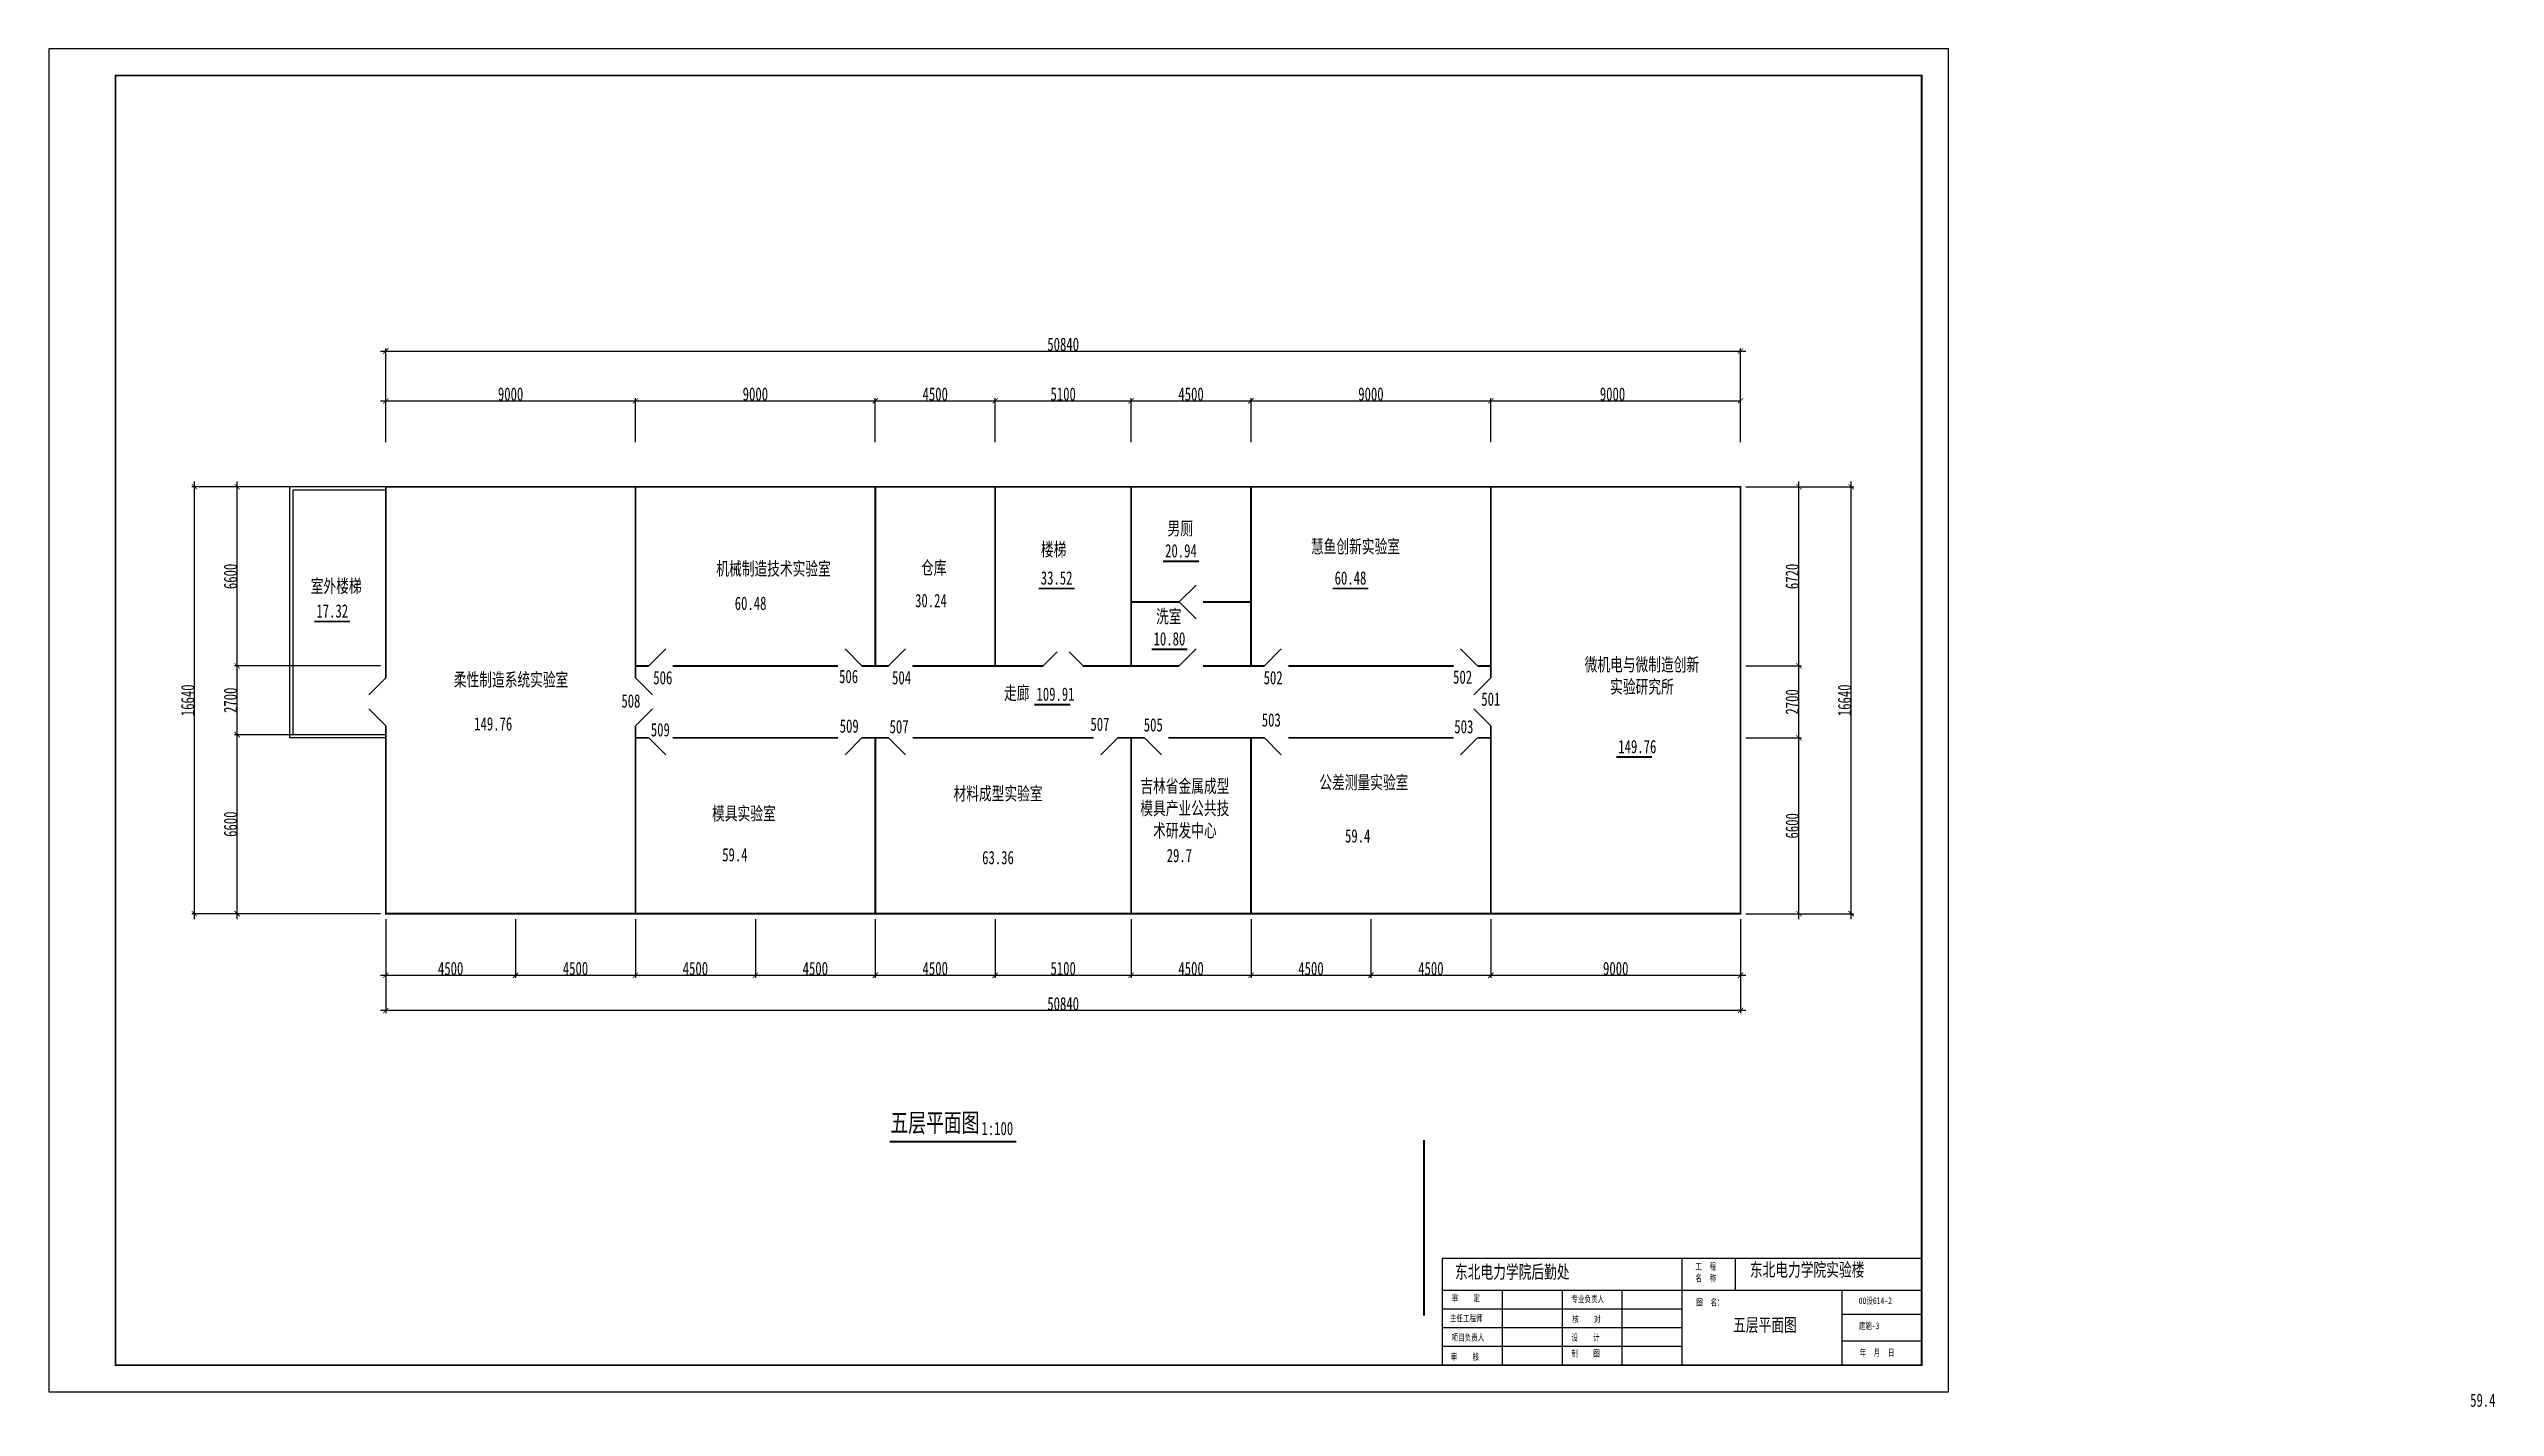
# Model space of a CAD drawing. Extents: x -10420 to 81375, y -40203 to 10770.
import ezdxf

# ---------------------------------------------------------------- set-up
doc = ezdxf.new("R2010")
doc.units = 0
doc.header["$LTSCALE"] = 20
doc.layers.get('0').update_dxf_attribs({"linetype": 'CONTINUOUS'})
doc.layers.get('DEFPOINTS').update_dxf_attribs({"linetype": 'CONTINUOUS'})
doc.styles.get("Standard").update_dxf_attribs({"font": '', "width": 0.7, "height": 500})
doc.styles.get('Standard').set_extended_font_data('FangSong_GB2312')
doc.dimstyles.get("Standard").update_dxf_attribs({"dimtxt": 0.18, "dimasz": 0.18, "dimexe": 0.18, "dimexo": 0.0625, "dimgap": 0.09, "dimtad": 0, "dimtih": 1, "dimtoh": 1, "dimdec": 4, "dimzin": 0, "dimdsep": 46, "dimtxsty": 'Standard', "dimcen": 0.09, "dimadec": 0, "dimazin": 0, "dimtfac": 1, "dimtdec": 4, "dimtofl": 0, "dimtmove": 0, "dimatfit": 3, "dimfxl": 1, "dimtolj": 1, "dimtzin": 0, "dimarcsym": 0})

# ---------------------------------------------------------------- blocks, each defined once
blk = doc.blocks.new('_ARCHTICK')
at = {"color": 0, "linetype": 'ByBlock', "const_width": 0.15}
blk.add_lwpolyline([(-0.5, -0.5), (0.5, 0.5)], dxfattribs=at)
blk = doc.blocks.new('*D1')
at = {"color": 0, "linetype": 'ByBlock'}
for p, q in [((11590, -21887), (11590, -24096)), ((6890, -23996), (11790, -23996))]:
    blk.add_line(p, q, dxfattribs=at)
at = {"layer": 'DEFPOINTS', "color": 0, "linetype": 'ByBlock'}
for p in [(7090, -21687), (11590, -21687), (11590, -23996)]:
    blk.add_point(p, dxfattribs=at)
at = {"color": 0, "linetype": 'ByBlock', "xscale": 200, "yscale": 200, "zscale": 200, "rotation": 180}
blk.add_blockref('_ARCHTICK', (7090, -23996), dxfattribs=at)
at = {"color": 0, "linetype": 'ByBlock', "xscale": 200, "yscale": 200, "zscale": 200}
blk.add_blockref('_ARCHTICK', (11590, -23996), dxfattribs=at)
at = {"color": 0, "linetype": 'ByBlock', "insert": (9340, -23745), "char_height": 500, "attachment_point": 5}
blk.add_mtext('\\A1;4500', dxfattribs=at)
blk = doc.blocks.new('*D2')
at = {"color": 0, "linetype": 'ByBlock'}
for p, q in [((16090, -21887), (16090, -24096)), ((11390, -23996), (16290, -23996))]:
    blk.add_line(p, q, dxfattribs=at)
at = {"layer": 'DEFPOINTS', "color": 0, "linetype": 'ByBlock'}
for p in [(11590, -21687), (16090, -21687), (16090, -23996)]:
    blk.add_point(p, dxfattribs=at)
at = {"color": 0, "linetype": 'ByBlock', "xscale": 200, "yscale": 200, "zscale": 200, "rotation": 180}
blk.add_blockref('_ARCHTICK', (11590, -23996), dxfattribs=at)
at = {"color": 0, "linetype": 'ByBlock', "xscale": 200, "yscale": 200, "zscale": 200}
blk.add_blockref('_ARCHTICK', (16090, -23996), dxfattribs=at)
at = {"color": 0, "linetype": 'ByBlock', "insert": (13840, -23745), "char_height": 500, "attachment_point": 5}
blk.add_mtext('\\A1;4500', dxfattribs=at)
blk = doc.blocks.new('*D3')
at = {"color": 0, "linetype": 'ByBlock'}
for p, q in [((20590, -21887), (20590, -24096)), ((15890, -23996), (20790, -23996))]:
    blk.add_line(p, q, dxfattribs=at)
at = {"layer": 'DEFPOINTS', "color": 0, "linetype": 'ByBlock'}
for p in [(16090, -21687), (20590, -21687), (20590, -23996)]:
    blk.add_point(p, dxfattribs=at)
at = {"color": 0, "linetype": 'ByBlock', "xscale": 200, "yscale": 200, "zscale": 200, "rotation": 180}
blk.add_blockref('_ARCHTICK', (16090, -23996), dxfattribs=at)
at = {"color": 0, "linetype": 'ByBlock', "xscale": 200, "yscale": 200, "zscale": 200}
blk.add_blockref('_ARCHTICK', (20590, -23996), dxfattribs=at)
at = {"color": 0, "linetype": 'ByBlock', "insert": (18340, -23745), "char_height": 500, "attachment_point": 5}
blk.add_mtext('\\A1;4500', dxfattribs=at)
blk = doc.blocks.new('*D4')
at = {"color": 0, "linetype": 'ByBlock'}
for p, q in [((25090, -21887), (25090, -24096)), ((20390, -23996), (25290, -23996))]:
    blk.add_line(p, q, dxfattribs=at)
at = {"layer": 'DEFPOINTS', "color": 0, "linetype": 'ByBlock'}
for p in [(20590, -21687), (25090, -21687), (25090, -23996)]:
    blk.add_point(p, dxfattribs=at)
at = {"color": 0, "linetype": 'ByBlock', "xscale": 200, "yscale": 200, "zscale": 200, "rotation": 180}
blk.add_blockref('_ARCHTICK', (20590, -23996), dxfattribs=at)
at = {"color": 0, "linetype": 'ByBlock', "xscale": 200, "yscale": 200, "zscale": 200}
blk.add_blockref('_ARCHTICK', (25090, -23996), dxfattribs=at)
at = {"color": 0, "linetype": 'ByBlock', "insert": (22840, -23745), "char_height": 500, "attachment_point": 5}
blk.add_mtext('\\A1;4500', dxfattribs=at)
blk = doc.blocks.new('*D5')
at = {"color": 0, "linetype": 'ByBlock'}
for p, q in [((30190, -21887), (30190, -24096)), ((24890, -23996), (30390, -23996))]:
    blk.add_line(p, q, dxfattribs=at)
at = {"layer": 'DEFPOINTS', "color": 0, "linetype": 'ByBlock'}
for p in [(25090, -21687), (30190, -21687), (30190, -23996)]:
    blk.add_point(p, dxfattribs=at)
at = {"color": 0, "linetype": 'ByBlock', "xscale": 200, "yscale": 200, "zscale": 200, "rotation": 180}
blk.add_blockref('_ARCHTICK', (25090, -23996), dxfattribs=at)
at = {"color": 0, "linetype": 'ByBlock', "xscale": 200, "yscale": 200, "zscale": 200}
blk.add_blockref('_ARCHTICK', (30190, -23996), dxfattribs=at)
at = {"color": 0, "linetype": 'ByBlock', "insert": (27640, -23745), "char_height": 500, "attachment_point": 5}
blk.add_mtext('\\A1;5100', dxfattribs=at)
blk = doc.blocks.new('*D6')
at = {"color": 0, "linetype": 'ByBlock'}
for p, q in [((34690, -21887), (34690, -24096)), ((29990, -23996), (34890, -23996))]:
    blk.add_line(p, q, dxfattribs=at)
at = {"layer": 'DEFPOINTS', "color": 0, "linetype": 'ByBlock'}
for p in [(30190, -21687), (34690, -21687), (34690, -23996)]:
    blk.add_point(p, dxfattribs=at)
at = {"color": 0, "linetype": 'ByBlock', "xscale": 200, "yscale": 200, "zscale": 200, "rotation": 180}
blk.add_blockref('_ARCHTICK', (30190, -23996), dxfattribs=at)
at = {"color": 0, "linetype": 'ByBlock', "xscale": 200, "yscale": 200, "zscale": 200}
blk.add_blockref('_ARCHTICK', (34690, -23996), dxfattribs=at)
at = {"color": 0, "linetype": 'ByBlock', "insert": (32440, -23745), "char_height": 500, "attachment_point": 5}
blk.add_mtext('\\A1;4500', dxfattribs=at)
blk = doc.blocks.new('*D7')
at = {"color": 0, "linetype": 'ByBlock'}
for p, q in [((39190, -21887), (39190, -24096)), ((34490, -23996), (39390, -23996))]:
    blk.add_line(p, q, dxfattribs=at)
at = {"layer": 'DEFPOINTS', "color": 0, "linetype": 'ByBlock'}
for p in [(34690, -21687), (39190, -21687), (39190, -23996)]:
    blk.add_point(p, dxfattribs=at)
at = {"color": 0, "linetype": 'ByBlock', "xscale": 200, "yscale": 200, "zscale": 200, "rotation": 180}
blk.add_blockref('_ARCHTICK', (34690, -23996), dxfattribs=at)
at = {"color": 0, "linetype": 'ByBlock', "xscale": 200, "yscale": 200, "zscale": 200}
blk.add_blockref('_ARCHTICK', (39190, -23996), dxfattribs=at)
at = {"color": 0, "linetype": 'ByBlock', "insert": (36940, -23745), "char_height": 500, "attachment_point": 5}
blk.add_mtext('\\A1;4500', dxfattribs=at)
blk = doc.blocks.new('*D8')
at = {"color": 0, "linetype": 'ByBlock'}
for p, q in [((43690, -21887), (43690, -24096)), ((38990, -23996), (43890, -23996))]:
    blk.add_line(p, q, dxfattribs=at)
at = {"layer": 'DEFPOINTS', "color": 0, "linetype": 'ByBlock'}
for p in [(39190, -21687), (43690, -21687), (43690, -23996)]:
    blk.add_point(p, dxfattribs=at)
at = {"color": 0, "linetype": 'ByBlock', "xscale": 200, "yscale": 200, "zscale": 200, "rotation": 180}
blk.add_blockref('_ARCHTICK', (39190, -23996), dxfattribs=at)
at = {"color": 0, "linetype": 'ByBlock', "xscale": 200, "yscale": 200, "zscale": 200}
blk.add_blockref('_ARCHTICK', (43690, -23996), dxfattribs=at)
at = {"color": 0, "linetype": 'ByBlock', "insert": (41440, -23745), "char_height": 500, "attachment_point": 5}
blk.add_mtext('\\A1;4500', dxfattribs=at)
blk = doc.blocks.new('*D9')
at = {"color": 0, "linetype": 'ByBlock'}
for p, q in [((2020, 2384), (11790, 2384)), ((2220, 833), (2220, 2484)), ((11590, 833), (11590, 2484))]:
    blk.add_line(p, q, dxfattribs=at)
at = {"layer": 'DEFPOINTS', "color": 0, "linetype": 'ByBlock'}
for p in [(11590, 2384), (2220, -5667), (11590, -5667)]:
    blk.add_point(p, dxfattribs=at)
at = {"color": 0, "linetype": 'ByBlock', "xscale": 200, "yscale": 200, "zscale": 200, "rotation": 180}
blk.add_blockref('_ARCHTICK', (2220, 2384), dxfattribs=at)
at = {"color": 0, "linetype": 'ByBlock', "xscale": 200, "yscale": 200, "zscale": 200}
blk.add_blockref('_ARCHTICK', (11590, 2384), dxfattribs=at)
at = {"color": 0, "linetype": 'ByBlock', "insert": (6905, 2634), "char_height": 500, "attachment_point": 5}
blk.add_mtext('\\A1;9000', dxfattribs=at)
blk = doc.blocks.new('*D10')
at = {"color": 0, "linetype": 'ByBlock'}
for p, q in [((11390, 2384), (20790, 2384)), ((20590, 833), (20590, 2484))]:
    blk.add_line(p, q, dxfattribs=at)
at = {"layer": 'DEFPOINTS', "color": 0, "linetype": 'ByBlock'}
for p in [(20590, 2384), (11590, -5667), (20590, -5667)]:
    blk.add_point(p, dxfattribs=at)
at = {"color": 0, "linetype": 'ByBlock', "xscale": 200, "yscale": 200, "zscale": 200, "rotation": 180}
blk.add_blockref('_ARCHTICK', (11590, 2384), dxfattribs=at)
at = {"color": 0, "linetype": 'ByBlock', "xscale": 200, "yscale": 200, "zscale": 200}
blk.add_blockref('_ARCHTICK', (20590, 2384), dxfattribs=at)
at = {"color": 0, "linetype": 'ByBlock', "insert": (16090, 2634), "char_height": 500, "attachment_point": 5}
blk.add_mtext('\\A1;9000', dxfattribs=at)
blk = doc.blocks.new('*D11')
at = {"color": 0, "linetype": 'ByBlock'}
for p, q in [((20390, 2384), (25290, 2384)), ((25090, 833), (25090, 2484))]:
    blk.add_line(p, q, dxfattribs=at)
at = {"layer": 'DEFPOINTS', "color": 0, "linetype": 'ByBlock'}
for p in [(25090, 2384), (20590, -5667), (25090, -5667)]:
    blk.add_point(p, dxfattribs=at)
at = {"color": 0, "linetype": 'ByBlock', "xscale": 200, "yscale": 200, "zscale": 200, "rotation": 180}
blk.add_blockref('_ARCHTICK', (20590, 2384), dxfattribs=at)
at = {"color": 0, "linetype": 'ByBlock', "xscale": 200, "yscale": 200, "zscale": 200}
blk.add_blockref('_ARCHTICK', (25090, 2384), dxfattribs=at)
at = {"color": 0, "linetype": 'ByBlock', "insert": (22840, 2634), "char_height": 500, "attachment_point": 5}
blk.add_mtext('\\A1;4500', dxfattribs=at)
blk = doc.blocks.new('*D12')
at = {"color": 0, "linetype": 'ByBlock'}
for p, q in [((24890, 2384), (30390, 2384)), ((30190, 833), (30190, 2484))]:
    blk.add_line(p, q, dxfattribs=at)
at = {"layer": 'DEFPOINTS', "color": 0, "linetype": 'ByBlock'}
for p in [(30190, 2384), (25090, -5667), (30190, -5667)]:
    blk.add_point(p, dxfattribs=at)
at = {"color": 0, "linetype": 'ByBlock', "xscale": 200, "yscale": 200, "zscale": 200, "rotation": 180}
blk.add_blockref('_ARCHTICK', (25090, 2384), dxfattribs=at)
at = {"color": 0, "linetype": 'ByBlock', "xscale": 200, "yscale": 200, "zscale": 200}
blk.add_blockref('_ARCHTICK', (30190, 2384), dxfattribs=at)
at = {"color": 0, "linetype": 'ByBlock', "insert": (27640, 2634), "char_height": 500, "attachment_point": 5}
blk.add_mtext('\\A1;5100', dxfattribs=at)
blk = doc.blocks.new('*D13')
at = {"color": 0, "linetype": 'ByBlock'}
for p, q in [((29990, 2384), (34890, 2384)), ((34690, 833), (34690, 2484))]:
    blk.add_line(p, q, dxfattribs=at)
at = {"layer": 'DEFPOINTS', "color": 0, "linetype": 'ByBlock'}
for p in [(34690, 2384), (30190, -5667), (34690, -5667)]:
    blk.add_point(p, dxfattribs=at)
at = {"color": 0, "linetype": 'ByBlock', "xscale": 200, "yscale": 200, "zscale": 200, "rotation": 180}
blk.add_blockref('_ARCHTICK', (30190, 2384), dxfattribs=at)
at = {"color": 0, "linetype": 'ByBlock', "xscale": 200, "yscale": 200, "zscale": 200}
blk.add_blockref('_ARCHTICK', (34690, 2384), dxfattribs=at)
at = {"color": 0, "linetype": 'ByBlock', "insert": (32440, 2634), "char_height": 500, "attachment_point": 5}
blk.add_mtext('\\A1;4500', dxfattribs=at)
blk = doc.blocks.new('*D14')
at = {"color": 0, "linetype": 'ByBlock'}
for p, q in [((34490, 2384), (43890, 2384)), ((43690, 833), (43690, 2484))]:
    blk.add_line(p, q, dxfattribs=at)
at = {"layer": 'DEFPOINTS', "color": 0, "linetype": 'ByBlock'}
for p in [(43690, 2384), (34690, -5667), (43690, -5667)]:
    blk.add_point(p, dxfattribs=at)
at = {"color": 0, "linetype": 'ByBlock', "xscale": 200, "yscale": 200, "zscale": 200, "rotation": 180}
blk.add_blockref('_ARCHTICK', (34690, 2384), dxfattribs=at)
at = {"color": 0, "linetype": 'ByBlock', "xscale": 200, "yscale": 200, "zscale": 200}
blk.add_blockref('_ARCHTICK', (43690, 2384), dxfattribs=at)
at = {"color": 0, "linetype": 'ByBlock', "insert": (39190, 2634), "char_height": 500, "attachment_point": 5}
blk.add_mtext('\\A1;9000', dxfattribs=at)

msp = doc.modelspace()

# ---------------------------------------------------------------- linework, layer by layer
for p, q in [((-7920.3, 9770.5), (-7920.3, -38629.5)), ((-1379.7, -15086.5), (-1379.7, -5666.5)), ((2460.3, -5666.5), (-1379.7, -5666.5)), ((2220.3, -5786.5), (-1259.7, -5786.5)), ((-1259.7, -14966.5), (-1259.7, -5786.5)), ((2220.3, -5666.5), (2220.3, -5906.5)), ((2220.3, -5906.5), (2220.3, -12266.5)), ((2460.3, -5666.5), (53060.3, -5666.5)), ((11590.3, -5666.5), (11590.3, -12386.5)), ((20590.3, -5666.5), (20590.3, -12386.5)), ((25090.3, -5666.5), (25090.3, -12386.5)), ((30190.3, -5666.5), (30190.3, -12386.5)), ((34690.3, -5666.5), (34690.3, -12386.5)), ((43690.3, -5666.5), (43690.3, -12386.5)), ((53060.3, -5666.5), (53060.3, -21686.5)), ((30190.3, -9986.5), (31990.3, -9986.5)), ((31990.3, -9986.5), (32626.7, -9350.1)), ((31990.3, -9986.5), (32626.7, -10622.9)), ((32890.3, -9986.5), (34690.3, -9986.5)), ((12090.3, -12386.5), (12726.7, -11750.1)), ((20090.3, -12386.5), (19454, -11750.1)), ((21090.3, -12386.5), (21726.7, -11750.1)), ((26890.3, -12386.5), (27420.7, -11856.2)), ((28390.3, -12386.5), (27860, -11856.2)), ((31990.3, -12386.5), (32626.7, -11750.1)), ((35190.3, -12386.5), (35826.7, -11750.1)), ((43190.3, -12386.5), (42554, -11750.1)), ((2220.3, -12836.5), (1584, -13472.9)), ((2220.3, -12506.5), (2220.3, -12836.5)), ((11590.3, -12836.5), (12226.7, -13472.9)), ((12990.3, -12386.5), (19190.3, -12386.5)), ((20090.3, -12386.5), (21090.3, -12386.5)), ((21990.3, -12386.5), (26890.3, -12386.5)), ((28390.3, -12386.5), (31990.3, -12386.5)), ((32890.3, -12386.5), (35190.3, -12386.5)), ((36090.3, -12386.5), (42290.3, -12386.5)), ((43690.3, -12836.5), (43054, -13472.9)), ((1584, -14000.1), (2220.3, -14636.5)), ((12226.7, -14000.1), (11590.3, -14636.5)), ((43054, -14000.1), (43690.3, -14636.5)), ((2220.3, -15086.5), (-1379.7, -15086.5)), ((2220.3, -14966.5), (-1259.7, -14966.5)), ((2220.3, -15206.5), (2220.3, -21686.5)), ((11590.3, -15086.5), (11590.3, -21686.5)), ((12090.3, -15086.5), (12726.7, -15722.9)), ((12990.3, -15086.5), (19190.3, -15086.5)), ((20090.3, -15086.5), (19454, -15722.9)), ((20090.3, -15086.5), (21090.3, -15086.5)), ((21090.3, -15086.5), (21726.7, -15722.9)), ((29690.3, -15086.5), (29054, -15722.9)), ((29690.3, -15086.5), (30690.3, -15086.5)), ((30190.3, -15086.5), (30190.3, -21686.5)), ((30690.3, -15086.5), (31326.7, -15722.9)), ((31590.3, -15086.5), (35190.3, -15086.5)), ((34690.3, -15086.5), (34690.3, -21686.5)), ((35190.3, -15086.5), (35826.7, -15722.9)), ((36090.3, -15086.5), (39690.3, -15086.5)), ((43190.3, -15086.5), (42554, -15722.9)), ((43690.3, -15086.5), (43690.3, -21686.5)), ((2220.3, -21686.5), (53060.3, -21686.5)), ((53060.3, -21686.5), (51010.3, -21686.5)), ((59859.7, -34629.5), (41859.7, -34629.5)), ((41859.7, -34629.5), (41859.7, -38629.5)), ((50859.7, -34629.5), (50859.7, -38629.5)), ((52859.7, -34629.5), (52859.7, -35829.5)), ((59859.7, -38629.5), (59859.7, -34629.5)), ((59859.7, -35829.5), (41859.7, -35829.5)), ((50859.7, -36529.5), (41859.7, -36529.5)), ((44109.7, -35829.5), (44109.7, -38629.5)), ((46359.7, -35829.5), (46359.7, -38629.5)), ((48609.7, -35829.5), (48609.7, -38629.5)), ((56859.7, -35829.5), (56859.7, -38629.5)), ((50859.7, -37229.5), (41859.7, -37229.5)), ((59859.7, -36729.5), (56859.7, -36729.5)), ((50859.7, -37929.5), (41859.7, -37929.5)), ((59859.7, -37729.5), (56859.7, -37729.5))]:
    msp.add_line(p, q)
at = {"color": 0, "linetype": 'ByBlock'}
for p, q in [((2020.3, -570.4), (53260.3, -570.4)), ((2220.3, -3987.1), (2220.3, -470.4)), ((53060.3, -3987.1), (53060.3, -470.4)), ((43490.3, -2437), (53060.3, -2437)), ((-4959.5, -21886.5), (-4959.5, -5466.5)), ((-3355.4, -12586.5), (-3355.4, -5466.5)), ((55252.2, -12586.5), (55252.2, -5466.5)), ((57213.3, -21886.5), (57213.3, -5466.5)), ((1820.3, -5666.5), (-5059.5, -5666.5)), ((2020.3, -5666.5), (-3455.4, -5666.5)), ((53260.3, -5666.5), (55352.2, -5666.5)), ((53460.3, -5666.5), (57313.3, -5666.5)), ((2020.3, -12386.5), (-3455.4, -12386.5)), ((-3355.4, -15166.5), (-3355.4, -12186.5)), ((53260.3, -12386.5), (55352.2, -12386.5)), ((55252.2, -15286.5), (55252.2, -12186.5)), ((2020.3, -14966.5), (-3455.4, -14966.5)), ((-3355.4, -21886.5), (-3355.4, -14766.5)), ((53260.3, -15086.5), (55352.2, -15086.5)), ((55252.2, -21886.5), (55252.2, -14886.5)), ((1820.3, -21686.5), (-5059.5, -21686.5)), ((2020.3, -21686.5), (-3455.4, -21686.5)), ((2220.3, -21886.5), (2220.3, -24095.5)), ((2220.3, -21886.5), (2220.3, -25418.3)), ((7090.3, -21886.5), (7090.3, -24095.5)), ((53060.3, -21886.5), (53060.3, -24095.5)), ((53060.3, -21886.5), (53060.3, -25418.3)), ((53260.3, -21686.5), (55352.2, -21686.5)), ((53460.3, -21686.5), (57313.3, -21686.5)), ((2020.3, -23995.5), (7290.3, -23995.5)), ((43490.3, -23995.5), (53260.3, -23995.5)), ((53260.3, -25318.3), (2020.3, -25318.3))]:
    msp.add_line(p, q, dxfattribs=at)
msp.add_lwpolyline([(-10420.3, -39629.5), (60859.7, -39629.5), (60859.7, 10770.5), (-10420.3, 10770.5)], close=True)
at = {"const_width": 70}
msp.add_lwpolyline([(-7920.3, 9770.5), (59859.7, 9770.5), (59859.7, -38629.5), (-7920.3, -38629.5)], close=True, dxfattribs=at)
msp.add_lwpolyline([(-7920.3, -38629.5), (59859.7, -38629.5), (59859.7, 9770.5), (-7920.3, 9770.5)])
for points in [[(2220.3, -5666.5), (11590.3, -5666.5), (53060.3, -5666.5), (53060.3, -21686.5), (2220.3, -21686.5), (2220.3, -14636.5)], [(2220.3, -5906.5), (2220.3, -5666.5)], [(2220.3, -12836.5), (2220.3, -5906.5)], [(11590.3, -5666.5), (11590.3, -12386.5)], [(20590.3, -5666.5), (20590.3, -12386.5)], [(25090.3, -5666.5), (25090.3, -12386.5)], [(30190.3, -5666.5), (30190.3, -12386.5)], [(34690.3, -5666.5), (34690.3, -12386.5)], [(43690.3, -5666.5), (43690.3, -12386.5)], [(31390.9, -8458.9), (32732.2, -8458.9)], [(26724.5, -9479.3), (28065.8, -9479.3)], [(30190.3, -9986.5), (31990.3, -9986.5)], [(32890.3, -9986.5), (34690.3, -9986.5)], [(37753, -9479.3), (39094.4, -9479.3)], [(-457.6, -10717.2), (883.7, -10717.2)], [(30959.4, -11762.2), (32300.8, -11762.2)], [(11590.3, -12386.5), (12090.3, -12386.5)], [(11590.3, -12386.5), (11590.3, -12836.5)], [(12990.3, -12386.5), (19190.3, -12386.5)], [(20090.3, -12386.5), (21090.3, -12386.5)], [(21990.3, -12386.5), (26890.3, -12386.5)], [(28390.3, -12386.5), (31990.3, -12386.5)], [(32890.3, -12386.5), (35190.3, -12386.5)], [(36090.3, -12386.5), (42290.3, -12386.5)], [(43190.3, -12386.5), (43690.3, -12386.5)], [(43690.3, -12386.5), (43690.3, -12836.5)], [(11590.3, -15086.5), (11590.3, -14636.5)], [(26564.1, -13840.8), (27905.5, -13840.8)], [(43690.3, -15086.5), (43690.3, -14636.5)], [(11590.3, -15086.5), (12090.3, -15086.5)], [(11590.3, -15086.5), (11590.3, -21686.5)], [(12990.3, -15086.5), (19190.3, -15086.5)], [(20090.3, -15086.5), (21090.3, -15086.5)], [(20590.3, -15086.5), (20590.3, -21686.5)], [(22590.3, -15086.5), (21990.3, -15086.5)], [(22590.3, -15086.5), (28790.3, -15086.5)], [(29690.3, -15086.5), (30690.3, -15086.5)], [(30190.3, -15086.5), (30190.3, -21686.5)], [(31590.3, -15086.5), (35190.3, -15086.5)], [(34690.3, -15086.5), (34690.3, -21686.5)], [(36090.3, -15086.5), (39690.3, -15086.5)], [(39690.3, -15086.5), (42290.3, -15086.5)], [(43190.3, -15086.5), (43690.3, -15086.5)], [(43690.3, -15086.5), (43690.3, -21686.5)], [(48397.1, -15807.4), (49738.5, -15807.4)], [(21129.4, -30239.2), (25876.8, -30239.2)], [(41180.7, -30173.1), (41180.7, -36773.1)]]:
    msp.add_lwpolyline(points, dxfattribs=at)
at = {"layer": 'DEFPOINTS', "color": 0, "linetype": 'ByBlock'}
for p in [(53060.3, -570.4), (52820.3, -2437), (-4959.5, -5666.5), (-3355.4, -5666.5), (2020.3, -5666.5), (2220.3, -5666.5), (53060.3, -5666.5), (53260.3, -5666.5), (55252.2, -5666.5), (57213.3, -5666.5), (2220.3, -10487.1), (43690.3, -10487.1), (52820.3, -10487.1), (53060.3, -10487.1), (-3355.4, -12386.5), (55252.2, -12386.5), (-3355.4, -14966.5), (55252.2, -15086.5), (2020.3, -21686.5), (2220.3, -21686.5), (2220.3, -21686.5), (2220.3, -21686.5), (7090.3, -21686.5), (43690.3, -21686.5), (53060.3, -21686.5), (53060.3, -21686.5), (53060.3, -21686.5), (53260.3, -21686.5), (7090.3, -23995.5), (53060.3, -23995.5), (2220.3, -25318.3)]:
    msp.add_point(p, dxfattribs=at)

# ---------------------------------------------------------------- block references
at = {"color": 0, "linetype": 'ByBlock', "xscale": 200, "yscale": 200, "zscale": 200}
for p, rotation in [((2220.3, -570.4), 180), ((43690.3, -2437), 180), ((-4959.5, -5666.5), 90), ((-3355.4, -5666.5), 90), ((55252.2, -5666.5), 90), ((57213.3, -5666.5), 90), ((-3355.4, -12386.5), 270), ((-3355.4, -12386.5), 90), ((55252.2, -12386.5), 270), ((55252.2, -12386.5), 90), ((-3355.4, -14966.5), 90), ((-3355.4, -14966.5), 270), ((55252.2, -15086.5), 90), ((55252.2, -15086.5), 270), ((-4959.5, -21686.5), 270), ((-3355.4, -21686.5), 270), ((55252.2, -21686.5), 270), ((57213.3, -21686.5), 270), ((2220.3, -23995.5), 180), ((43690.3, -23995.5), 180), ((2220.3, -25318.3), 180)]:
    msp.add_blockref('_ARCHTICK', p, dxfattribs=dict(at, rotation=rotation))
for p in [(53060.3, -570.4), (53060.3, -2437), (7090.3, -23995.5), (53060.3, -23995.5), (53060.3, -25318.3)]:
    msp.add_blockref('_ARCHTICK', p, dxfattribs=at)

# ---------------------------------------------------------------- texts
at = {"color": 0, "linetype": 'ByBlock', "char_height": 500, "attachment_point": 5}
for s, insert in [('\\A1;50840', (27640.3, -319.8)), ('\\A1;9000', (48255.3, -2186.4)), ('4500', (4655.3, -23744.9)), ('9000', (48375.3, -23744.9)), ('\\A1;50840', (27640.3, -25067.7)), ('1:100', (25169.7, -29750.2))]:
    msp.add_mtext(s, dxfattribs=dict(at, insert=insert))
for s, insert, char_height, width, attachment_point in [('男厕', (31557.3, -6974.2), 500, 4684.116, 1), ('楼梯', (26804.1, -7763.4), 500, 4684.116, 1), ('20.94', (31465.4, -7814), 500, 2359.801, 1), ('{\\fSimSun|b0|i0|c134|p2;慧鱼创新实验室}', (36939.6, -7652.6), 500, 3581.553, 1), ('室外楼梯', (-596.8, -9138.1), 500, 4684.116, 1), ('{\\fSimSun|b0|i0|c134|p2;机械制造技术实验室}', (14623.9, -8484.9), 500, 4684.116, 1), ('{\\fSimSun|b0|i0|c134|p2;仓库}', (22308.7, -8450.8), 500, 3581.553, 1), ('33.52', (26799, -8834.3), 500, 2359.801, 1), ('60.48', (37827.6, -8834.3), 500, 2359.801, 1), ('17.32', (-383.1, -10072.3), 500, 2359.801, 1), ('60.48', (15315.2, -9785.1), 500, 2005.97, 1), ('30.24', (22083.8, -9683.6), 500, 1243.136, 1), ('洗室', (31125.8, -10277.4), 500, 4684.116, 1), ('10.80', (31034, -11117.2), 500, 2359.801, 1), ('{\\fSimSun|b0|i0|c134|p2;柔性制造系统实验室}', (4774.2, -12650.5), 500, 6827.336, 1), ('506', (12259, -12576.7), 500, 759.321, 1), ('506', (19230.9, -12530.7), 500, 1081.457, 1), ('504', (21219, -12576.7), 500, 989.418, 1), ('502', (35162.9, -12576.7), 500, 1196.505, 1), ('502', (42272.9, -12553.7), 500, 1150.486, 1), ('{\\fSimSun|b0|i0|c134|p2;微机电与微制造创新实验研究所}', (49358.7, -12082.4), 500, 4684.116, 2), ('508', (11062.5, -13450.3), 500, 1012.428, 1), ('走廊', (25421.2, -13151.9), 500, 2533.383, 1), ('109.91', (26638.6, -13195.8), 500, 2359.801, 1), ('501', (43331.3, -13381.3), 500, 1035.438, 1), ('149.76', (5537.4, -14309), 500, 2599.285, 1), ('509', (12166.9, -14530.7), 500, 1012.428, 1), ('509', (19253.9, -14392.8), 500, 1173.496, 1), ('507', (21126.9, -14415.8), 500, 1081.457, 1), ('507', (28662.6, -14323.8), 500, 1173.496, 1), ('505', (30664.5, -14346.8), 500, 1127.476, 1), ('503', (35093.8, -14162.9), 500, 1104.467, 1), ('503', (42318.9, -14415.8), 500, 989.418, 1), ('149.76', (48471.7, -15162.4), 500, 2359.801, 1), ('{\\fSimSun|b0|i0|c134|p2;公差测量实验室}', (37252.4, -16507.5), 500, 3686.933, 1), ('{\\fSimSun|b0|i0|c134|p2;材料成型实验室}', (23526.4, -16924.5), 500, 3805.4, 1), ('{\\fSimSun|b0|i0|c134|p2;吉林省金属成型模具产业公共技术研发中心}', (32206.5, -16644.9), 500, 3537.797, 2), ('{\\fSimSun|b0|i0|c134|p2;模具实验室}', (14466.3, -17671.6), 500, 3061.225, 1), ('59.4', (14844.4, -19221.2), 500, 1808.198, 1), ('29.7', (31525.5, -19250.8), 500, 1497.414, 1), ('59.4', (38216.8, -18515.1), 500, 1862.046, 1), ('63.36', (24599.9, -19328.7), 500, 2126.547, 1), ('五层平面图', (21156.1, -29178.2), 700, 12810.71, 1), ('东北电力学院后勤处', (42345.3, -34875.2), 500, 6070.17, 1), ('工  程', (51366.2, -34798.4), 250, 1571.803, 1), ('东北电力学院实验楼', (53409.5, -34798.4), 500, 5689.925, 1), ('名  称', (51366.2, -35238), 250, 1571.803, 1), ('主任工程师', (42155.4, -36745), 250, 1571.803, 1), ('审    定', (42218.3, -35991.5), 250, 1571.803, 1), ('专业负责人', (46713.6, -36022.9), 250, 1571.803, 1), ('图  名：', (51397.6, -36148.5), 250, 1571.803, 1), ('00设614-2', (57496.2, -36085.7), 250, 1571.803, 1), ('项目负责人', (42218.3, -37467.1), 250, 1571.803, 1), ('设    计', (46713.6, -37467.1), 250, 1571.803, 1), ('核    对', (46745.1, -36776.4), 250, 1571.803, 1), ('五层平面图', (52780.8, -36870.6), 500, 3803.762, 1), ('建施-3', (57496.2, -37027.6), 250, 1571.803, 1), ('审    核', (42186.8, -38189.3), 250, 1571.803, 1), ('制    图', (46713.6, -38063.7), 250, 1571.803, 1), ('年  月  日', (57527.6, -38032.3), 250, 1571.803, 1), ('59.4', (80439.7, -39694.4), 500, 1734.815, 1)]:
    msp.add_mtext(s, dxfattribs=dict(insert=insert, char_height=char_height, width=width, attachment_point=attachment_point))
at = {"color": 0, "linetype": 'ByBlock', "char_height": 500, "attachment_point": 5, "rotation": 90}
for s, insert in [('\\A1;6600', (-3606, -9026.5)), ('\\A1;6720', (55001.6, -9026.5)), ('\\A1;16640', (-5210.1, -13676.5)), ('\\A1;2700', (-3606, -13676.5)), ('\\A1;2700', (55001.6, -13736.5)), ('\\A1;16640', (56962.7, -13676.5)), ('\\A1;6600', (-3606, -18326.5)), ('\\A1;6600', (55001.6, -18386.5))]:
    msp.add_mtext(s, dxfattribs=dict(at, insert=insert))

# ---------------------------------------------------------------- dimensions: what is measured, and where the dimension line sits
dim = msp.add_linear_dim(base=(11590.3, -2437), p1=(2220.3, -10487.1), p2=(11590.3, -10487.1), text='9000', dimstyle='Standard', override={"dimtxt": 2.5, "dimasz": 200, "dimexe": 100, "dimexo": 6500, "dimgap": 0.625, "dimtad": 1, "dimtih": 0, "dimtoh": 0, "dimdec": 0, "dimzin": 8, "dimblk1": 'ARCHTICK', "dimblk2": 'ARCHTICK', "dimsah": 1, "dimcen": 2.5, "dimdle": 200, "dimtdec": 0, "dimtofl": 1})
dim.commit()
dim.dimension.update_dxf_attribs({"geometry": '*D9', "text_midpoint": (6905.3, -2186.4), "insert": (0, -4820.6)})
for base, p1, p2, picture, middle in [((20590.3, -2437), (11590.3, -10487.1), (20590.3, -10487.1), '*D10', (16090.3, -2186.4)), ((25090.3, -2437), (20590.3, -10487.1), (25090.3, -10487.1), '*D11', (22840.3, -2186.4)), ((30190.3, -2437), (25090.3, -10487.1), (30190.3, -10487.1), '*D12', (27640.3, -2186.4)), ((34690.3, -2437), (30190.3, -10487.1), (34690.3, -10487.1), '*D13', (32440.3, -2186.4)), ((43690.3, -2437), (34690.3, -10487.1), (43690.3, -10487.1), '*D14', (39190.3, -2186.4))]:
    dim = msp.add_linear_dim(base=base, p1=p1, p2=p2, dimstyle='Standard', override={"dimtxt": 2.5, "dimasz": 200, "dimexe": 100, "dimexo": 6500, "dimgap": 0.625, "dimtad": 1, "dimtih": 0, "dimtoh": 0, "dimdec": 0, "dimzin": 8, "dimblk1": 'ARCHTICK', "dimblk2": 'ARCHTICK', "dimsah": 1, "dimcen": 2.5, "dimdle": 200, "dimse1": 1, "dimtdec": 0, "dimtofl": 1, "dimtmove": 1})
    dim.commit()
    dim.dimension.update_dxf_attribs({"geometry": picture, "text_midpoint": middle, "insert": (0, -4820.6)})
for base, p1, p2, picture, middle in [((11590.3, -23995.5), (7090.3, -21686.5), (11590.3, -21686.5), '*D1', (9340.3, -23744.9)), ((16090.3, -23995.5), (11590.3, -21686.5), (16090.3, -21686.5), '*D2', (13840.3, -23744.9)), ((20590.3, -23995.5), (16090.3, -21686.5), (20590.3, -21686.5), '*D3', (18340.3, -23744.9)), ((25090.3, -23995.5), (20590.3, -21686.5), (25090.3, -21686.5), '*D4', (22840.3, -23744.9)), ((30190.3, -23995.5), (25090.3, -21686.5), (30190.3, -21686.5), '*D5', (27640.3, -23744.9)), ((34690.3, -23995.5), (30190.3, -21686.5), (34690.3, -21686.5), '*D6', (32440.3, -23744.9)), ((39190.3, -23995.5), (34690.3, -21686.5), (39190.3, -21686.5), '*D7', (36940.3, -23744.9)), ((43690.3, -23995.5), (39190.3, -21686.5), (43690.3, -21686.5), '*D8', (41440.3, -23744.9))]:
    dim = msp.add_linear_dim(base=base, p1=p1, p2=p2, dimstyle='Standard', override={"dimtxt": 2.5, "dimasz": 200, "dimexe": 100, "dimexo": 200, "dimgap": 0.625, "dimtad": 1, "dimtih": 0, "dimtoh": 0, "dimdec": 0, "dimzin": 8, "dimblk1": 'ARCHTICK', "dimblk2": 'ARCHTICK', "dimsah": 1, "dimcen": 2.5, "dimdle": 200, "dimse1": 1, "dimtdec": 0, "dimtofl": 1, "dimtmove": 1})
    dim.commit()
    dim.dimension.update_dxf_attribs({"geometry": picture, "text_midpoint": middle})

doc.saveas('drawing.dxf')
